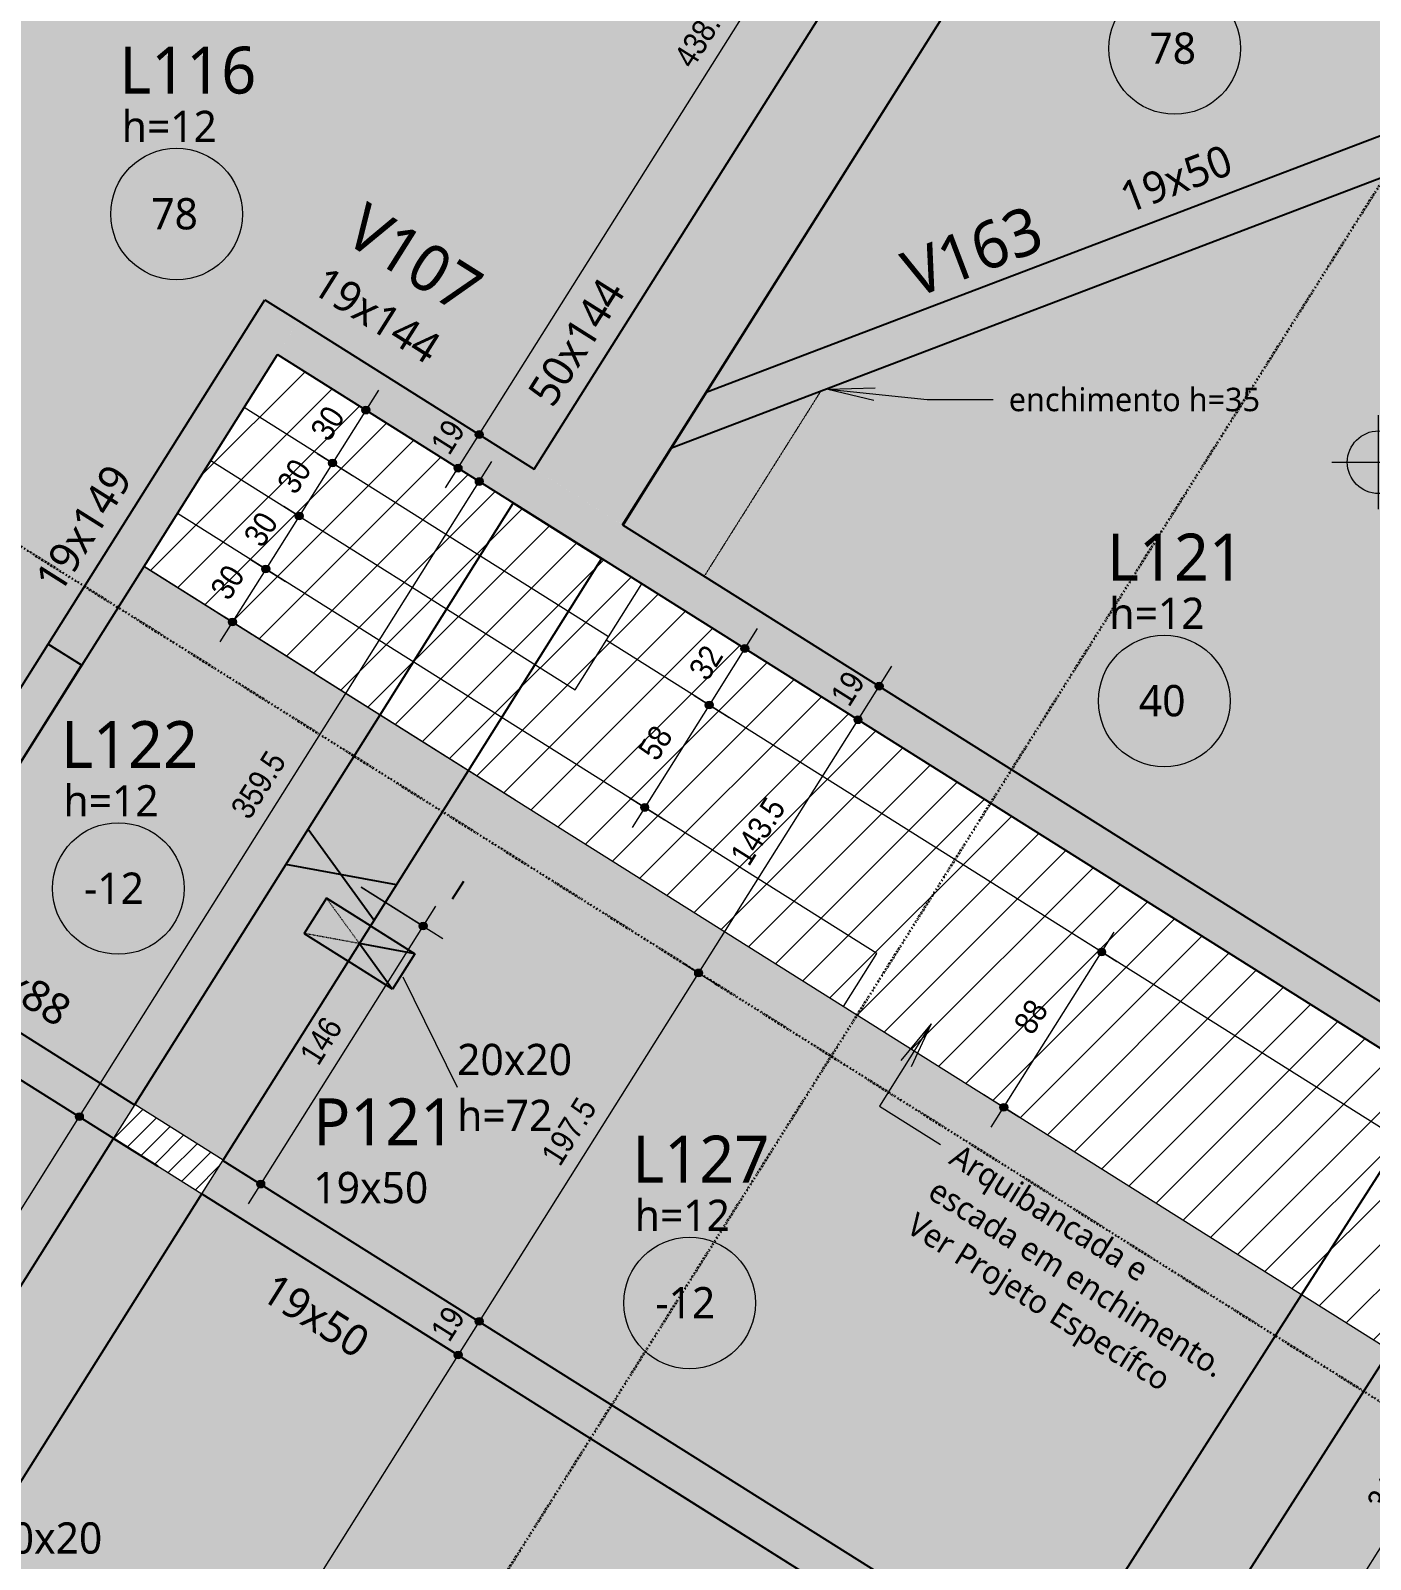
# Model space of a CAD drawing. Extents: x -2131 to 52870, y -3196 to 88043.
# Drawn here: x 42851 to 43493, y 1610 to 2342 of the extents above; entities that cross this region are included whole.
import ezdxf

# ---------------------------------------------------------------- set-up
doc = ezdxf.new("R2010")
doc.units = 0
for name, pattern in [('Dash dot', [1.5875, 0.635, -0.47625, 0, -0.47625]), ('Hidden 1_5', [0.22, 0.15, -0.07]), ('Traço', [0.635, 0.3175, -0.3175])]:
    doc.linetypes.add(name, pattern=pattern)
for name, color, linetype, lineweight in [('A-ANNO-DIMS', 7, 'Continuous', 9), ('A-ANNO-DIMS-75', 7, 'Continuous', 9), ('A-DETL-GENF', 7, 'Continuous', 18), ('A-DETL-THIN', 7, 'Continuous', 25), ('A-FLOR', 7, 'Continuous', 25), ('A-FLOR-IDEN', 7, 'Continuous', 9), ('A-GENM', 7, 'Continuous', 25), ('A-GENM-HDLN', 7, 'Traço', 18), ('A-GENM-IDEN', 7, 'Continuous', 9), ('G-ANNO-DIMS', 7, 'Continuous', 9), ('G-ANNO-TEXT', 7, 'Continuous', 9), ('S-BEAM', 7, 'Continuous', 25), ('S-BEAM-HDLN', 7, 'Traço', 25), ('S-BEAM-IDEN', 7, 'Continuous', 9), ('S-COLS-IDEN', 7, 'Continuous', 9), ('S-GRID', 7, 'Continuous', 9)]:
    doc.layers.add(name, color=color, linetype=linetype, lineweight=lineweight)
doc.layers.add('A-DETL', color=7, linetype='Continuous', lineweight=18, true_color=0x00a600)
doc.styles.add('Fira Sans_3', font='', dxfattribs={"width": 0.9, "height": 11.25})
doc.styles.add('Gadugi', font='gadugi.ttf', dxfattribs={"height": 15})
doc.styles.add('Gadugi_4', font='gadugi.ttf', dxfattribs={"height": 11.25})
doc.styles.add('Gadugi_6', font='gadugi.ttf', dxfattribs={"height": 22.5})
doc.styles.get('Fira Sans_3').set_extended_font_data('Fira Sans')
doc.dimstyles.new('PED_1_5mm_ESQ_3', dxfattribs={"dimscale": 30.48, "dimtxt": 15.344768, "dimasz": 0.492126, "dimexe": 0.369094, "dimexo": 0.369094, "dimgap": 0.073819, "dimtad": 1, "dimdec": 1, "dimrnd": 0.5, "dimdsep": 46, "dimtxsty": 'Fira Sans_3', "dimblk1": 'DOTSMALL', "dimblk2": 'DOTSMALL', "dimsah": 1, "dimcen": 0.09, "dimdle": 0.369094, "dimazin": 0, "dimtfac": 1, "dimtdec": 4, "dimtix": 1, "dimtmove": 0, "dimatfit": 3, "dimfxl": 1, "dimtvp": 1, "dimtolj": 1, "dimtzin": 0, "dimarcsym": 2})
doc.dimstyles.new('PED_1_5mm_ESQ_7', dxfattribs={"dimscale": 30.48, "dimtxt": 15.344768, "dimasz": 0.492126, "dimexe": 0.369094, "dimexo": 0.369094, "dimgap": 0.073819, "dimtad": 1, "dimdec": 1, "dimrnd": 0.5, "dimdsep": 46, "dimtxsty": 'Fira Sans_3', "dimblk1": 'DOTSMALL', "dimblk2": 'DOTSMALL', "dimsah": 1, "dimcen": 0.09, "dimdle": 0.369094, "dimazin": 0, "dimtfac": 1, "dimtdec": 4, "dimtix": 1, "dimtmove": 0, "dimatfit": 3, "dimfxl": 1, "dimtvp": 1, "dimtolj": 1, "dimtzin": 0, "dimarcsym": 2})
pattern_1 = [(45, (44240.043, 0), (-10.6066, 10.6066), [])]

# ---------------------------------------------------------------- blocks, each defined once
blk = doc.blocks.new('PED_FURO_RETANGULAR_R04_2020 - 20x20x72-3514816-PL C 001 - FORMA DO TÉRREO')
at = {"layer": 'A-GENM'}
for p, q in [((-10, 25), (0, 0)), ((-10, 0), (-10, 25)), ((-10, 25), (10, 25)), ((0, 0), (10, 25)), ((10, 25), (10, 0))]:
    blk.add_line(p, q, dxfattribs=at)
at = {"layer": 'A-GENM-HDLN'}
for p, q in [((-10, -25), (0, 0)), ((-10, -25), (-10, 0)), ((0, 0), (10, -25)), ((10, 0), (10, -25)), ((10, -25), (-10, -25))]:
    blk.add_line(p, q, dxfattribs=at)
blk = doc.blocks.new('PED_TAG_LAJE_R03 - TÍTULO_ESPESSURA_REBAIXO-2582888-PL C 001 - FORMA DO TÉRREO')
at = {"layer": 'A-FLOR-IDEN'}
blk.add_circle((-0.1083, -0.7611), 0.4205, dxfattribs=at)
blk = doc.blocks.new('Elevações de ponto - M_Cota de elevação - Alvo preenchido-10609-PL C 001 - FORMA DO TÉRREO')
at = {"layer": 'G-ANNO-DIMS'}
h = blk.add_hatch(color=256, dxfattribs=at)
edge = h.paths.add_edge_path(flags=0)
edge.add_line((0, 0), (-0.2, 0))
edge.add_arc((0, 0), 0.2, 90, 180, ccw=False)
edge.add_line((0, 0.2), (0, 0))
h = blk.add_hatch(color=256, dxfattribs=at)
edge = h.paths.add_edge_path(flags=0)
edge.add_line((0, 0), (0.2, 0))
edge.add_arc((0, 0), 0.2, 270, 360, ccw=False)
edge.add_line((0, -0.2), (0, 0))
for p, q in [((0, -0.3), (0, 0.3)), ((-0.3, 0), (1.4, 0))]:
    blk.add_line(p, q, dxfattribs=at)
blk.add_circle((0, 0), 0.2, dxfattribs=at)
blk = doc.blocks.new('DIMBLOCK282-PL C 001 - FORMA DO TÉRREO')
at = {"layer": 'A-ANNO-DIMS-75', "transparency": 16777216}
h = blk.add_hatch(color=256, dxfattribs=at)
edge = h.paths.add_edge_path(flags=0)
edge.add_arc((43042.03, 2681.48), 1.88, 0, 360)
h = blk.add_hatch(color=256, dxfattribs=at)
edge = h.paths.add_edge_path(flags=0)
edge.add_arc((42722.06, 2173.08), 1.87, 0, 360)
for p, q in [((42971.41, 2725.92), (43051.55, 2675.48)), ((43042.03, 2681.48), (42971.41, 2725.92)), ((43048.02, 2691), (42722.06, 2173.08)), ((42651.45, 2217.52), (42731.58, 2167.09)), ((42722.06, 2173.08), (42651.45, 2217.52))]:
    blk.add_line(p, q, dxfattribs=at)
for centre, radius in [((43042.03, 2681.48), 1.88), ((42722.06, 2173.08), 1.87)]:
    blk.add_circle(centre, radius, dxfattribs=at)
at = {"layer": 'A-ANNO-DIMS-75', "color": 0, "transparency": 16777216, "insert": (42857.73, 2422.12), "char_height": 11.25, "width": 41.5489, "attachment_point": 1, "rotation": 57.81471, "line_spacing_factor": 1.049215, "style": 'Fira Sans_3'}
blk.add_mtext('600.5', dxfattribs=at)
blk = doc.blocks.new('_DotSmall')
at = {"color": 0, "linetype": 'ByBlock', "const_width": 0.5}
blk.add_lwpolyline([(-0.0625, 0, 1), (0.0625, 0, 1)], format="xyb", close=True, dxfattribs=at)
blk = doc.blocks.new('DIMBLOCK285-PL C 001 - FORMA DO TÉRREO')
at = {"layer": 'A-ANNO-DIMS-75', "transparency": 16777216}
h = blk.add_hatch(color=256, dxfattribs=at)
edge = h.paths.add_edge_path(flags=0)
edge.add_arc((43065.68, 2148.67), 1.87, 0, 360)
h = blk.add_hatch(color=256, dxfattribs=at)
edge = h.paths.add_edge_path(flags=0)
edge.add_arc((43055.56, 2132.59), 1.87, 0, 360)
for p, q in [((43072.96, 2144.09), (43056.16, 2154.67)), ((43049.57, 2123.07), (43065.68, 2148.67)), ((43065.68, 2148.67), (43072.96, 2144.09)), ((43062.83, 2128.01), (43046.04, 2138.59)), ((43055.56, 2132.59), (43062.83, 2128.01))]:
    blk.add_line(p, q, dxfattribs=at)
for centre in [(43065.68, 2148.67), (43055.56, 2132.59)]:
    blk.add_circle(centre, 1.87, dxfattribs=at)
at = {"layer": 'A-ANNO-DIMS-75', "color": 0, "transparency": 16777216, "insert": (43041.81, 2144.22), "char_height": 11.25, "width": 16.7612, "attachment_point": 1, "rotation": 57.81471, "line_spacing_factor": 1.049215, "style": 'Fira Sans_3'}
blk.add_mtext('19', dxfattribs=at)
blk = doc.blocks.new('DIMBLOCK286-PL C 001 - FORMA DO TÉRREO')
at = {"layer": 'A-ANNO-DIMS-75', "transparency": 16777216}
h = blk.add_hatch(color=256, dxfattribs=at)
edge = h.paths.add_edge_path(flags=0)
edge.add_arc((43299.16, 2519.65), 1.88, 0, 360)
h = blk.add_hatch(color=256, dxfattribs=at)
edge = h.paths.add_edge_path(flags=0)
edge.add_arc((43065.68, 2148.67), 1.87, 0, 360)
for p, q in [((43316.19, 2508.93), (43289.64, 2525.64)), ((43065.68, 2148.67), (43299.16, 2519.65)), ((43299.16, 2519.65), (43316.19, 2508.93)), ((43072.96, 2144.09), (43056.16, 2154.67)), ((43065.68, 2148.67), (43072.96, 2144.09))]:
    blk.add_line(p, q, dxfattribs=at)
for centre, radius in [((43299.16, 2519.65), 1.88), ((43065.68, 2148.67), 1.87)]:
    blk.add_circle(centre, radius, dxfattribs=at)
at = {"layer": 'A-ANNO-DIMS-75', "color": 0, "transparency": 16777216, "insert": (43158.37, 2329.42), "char_height": 11.25, "width": 40.3685, "attachment_point": 1, "rotation": 57.81471, "line_spacing_factor": 1.049215, "style": 'Fira Sans_3'}
blk.add_mtext('438.5', dxfattribs=at)
blk = doc.blocks.new('DIMBLOCK334-PL C 001 - FORMA DO TÉRREO')
at = {"layer": 'A-ANNO-DIMS-75', "transparency": 16777216}
h = blk.add_hatch(color=256, dxfattribs=at)
edge = h.paths.add_edge_path(flags=0)
edge.add_arc((43605.05, 1786.56), 1.88, 0, 360)
h = blk.add_hatch(color=256, dxfattribs=at)
edge = h.paths.add_edge_path(flags=0)
edge.add_arc((43423.74, 1498.37), 1.88, 0, 360)
for p, q in [((43576.09, 1804.78), (43614.57, 1780.57)), ((43605.05, 1786.56), (43576.09, 1804.78)), ((43611.04, 1796.08), (43417.75, 1488.84)), ((43416.46, 1502.94), (43433.26, 1492.37)), ((43423.74, 1498.37), (43416.46, 1502.94))]:
    blk.add_line(p, q, dxfattribs=at)
for centre in [(43605.05, 1786.56), (43423.74, 1498.37)]:
    blk.add_circle(centre, 1.88, dxfattribs=at)
at = {"layer": 'A-ANNO-DIMS-75', "color": 0, "transparency": 16777216, "insert": (43490.3, 1637.64), "char_height": 11.25, "width": 40.6046, "attachment_point": 1, "rotation": 57.82439, "line_spacing_factor": 1.049215, "style": 'Fira Sans_3'}
blk.add_mtext('340.5', dxfattribs=at)
blk = doc.blocks.new('DIMBLOCK335-PL C 001 - FORMA DO TÉRREO')
at = {"layer": 'A-ANNO-DIMS-75', "transparency": 16777216}
h = blk.add_hatch(color=256, dxfattribs=at)
edge = h.paths.add_edge_path(flags=0)
edge.add_arc((43257.27, 2028.09), 1.87, 0, 360)
h = blk.add_hatch(color=256, dxfattribs=at)
edge = h.paths.add_edge_path(flags=0)
edge.add_arc((43247.15, 2012.01), 1.87, 0, 360)
for p, q in [((43263.26, 2037.61), (43247.15, 2012.01)), ((43249.99, 2032.67), (43266.79, 2022.1)), ((43257.27, 2028.09), (43249.99, 2032.67)), ((43239.87, 2016.59), (43256.67, 2006.02)), ((43247.15, 2012.01), (43239.87, 2016.59))]:
    blk.add_line(p, q, dxfattribs=at)
for centre in [(43257.27, 2028.09), (43247.15, 2012.01)]:
    blk.add_circle(centre, 1.87, dxfattribs=at)
at = {"layer": 'A-ANNO-DIMS-75', "color": 0, "transparency": 16777216, "insert": (43233.4, 2023.64), "char_height": 11.25, "width": 16.7612, "attachment_point": 1, "rotation": 57.81471, "line_spacing_factor": 1.049215, "style": 'Fira Sans_3'}
blk.add_mtext('19', dxfattribs=at)
blk = doc.blocks.new('DIMBLOCK336-PL C 001 - FORMA DO TÉRREO')
at = {"layer": 'A-ANNO-DIMS-75', "transparency": 16777216}
h = blk.add_hatch(color=256, dxfattribs=at)
edge = h.paths.add_edge_path(flags=0)
edge.add_arc((43247.15, 2012.01), 1.87, 0, 360)
h = blk.add_hatch(color=256, dxfattribs=at)
edge = h.paths.add_edge_path(flags=0)
edge.add_arc((43170.78, 1890.68), 1.87, 0, 360)
for p, q in [((43239.87, 2016.59), (43256.67, 2006.02)), ((43247.15, 2012.01), (43239.87, 2016.59)), ((43247.15, 2012.01), (43170.78, 1890.68)), ((43163.51, 1895.26), (43180.3, 1884.68)), ((43170.78, 1890.68), (43163.51, 1895.26))]:
    blk.add_line(p, q, dxfattribs=at)
for centre in [(43247.15, 2012.01), (43170.78, 1890.68)]:
    blk.add_circle(centre, 1.87, dxfattribs=at)
at = {"layer": 'A-ANNO-DIMS-75', "color": 0, "transparency": 16777216, "insert": (43185.34, 1947.27), "char_height": 11.25, "width": 38.48, "attachment_point": 1, "rotation": 57.81471, "line_spacing_factor": 1.049215, "style": 'Fira Sans_3'}
blk.add_mtext('143.5', dxfattribs=at)
blk = doc.blocks.new('DIMBLOCK337-PL C 001 - FORMA DO TÉRREO')
at = {"layer": 'A-ANNO-DIMS-75', "transparency": 16777216}
h = blk.add_hatch(color=256, dxfattribs=at)
edge = h.paths.add_edge_path(flags=0)
edge.add_arc((43170.78, 1890.68), 1.87, 0, 360)
h = blk.add_hatch(color=256, dxfattribs=at)
edge = h.paths.add_edge_path(flags=0)
edge.add_arc((43065.69, 1723.7), 1.87, 0, 360)
for p, q in [((43170.78, 1890.68), (43065.69, 1723.7)), ((43163.51, 1895.26), (43180.3, 1884.68)), ((43170.78, 1890.68), (43163.51, 1895.26)), ((42952.49, 1794.94), (43075.21, 1717.7)), ((43065.69, 1723.7), (42952.49, 1794.94))]:
    blk.add_line(p, q, dxfattribs=at)
for centre in [(43170.78, 1890.68), (43065.69, 1723.7)]:
    blk.add_circle(centre, 1.87, dxfattribs=at)
at = {"layer": 'A-ANNO-DIMS-75', "color": 0, "transparency": 16777216, "insert": (43094.82, 1803.45), "char_height": 11.25, "width": 37.5357, "attachment_point": 1, "rotation": 57.81471, "line_spacing_factor": 1.049215, "style": 'Fira Sans_3'}
blk.add_mtext('197.5', dxfattribs=at)
blk = doc.blocks.new('DIMBLOCK338-PL C 001 - FORMA DO TÉRREO')
at = {"layer": 'A-ANNO-DIMS-75', "transparency": 16777216}
h = blk.add_hatch(color=256, dxfattribs=at)
edge = h.paths.add_edge_path(flags=0)
edge.add_arc((43065.69, 1723.7), 1.87, 0, 360)
h = blk.add_hatch(color=256, dxfattribs=at)
edge = h.paths.add_edge_path(flags=0)
edge.add_arc((43055.57, 1707.62), 1.87, 0, 360)
for p, q in [((42952.49, 1794.94), (43075.21, 1717.7)), ((43065.69, 1723.7), (42952.49, 1794.94)), ((42942.37, 1778.86), (43065.09, 1701.62)), ((43055.57, 1707.62), (42942.37, 1778.86)), ((43065.69, 1723.7), (43055.57, 1707.62))]:
    blk.add_line(p, q, dxfattribs=at)
for centre in [(43065.69, 1723.7), (43055.57, 1707.62)]:
    blk.add_circle(centre, 1.87, dxfattribs=at)
at = {"layer": 'A-ANNO-DIMS-75', "color": 0, "transparency": 16777216, "insert": (43041.82, 1719.24), "char_height": 11.25, "width": 16.7612, "attachment_point": 1, "rotation": 57.81471, "line_spacing_factor": 1.049215, "style": 'Fira Sans_3'}
blk.add_mtext('19', dxfattribs=at)
blk = doc.blocks.new('DIMBLOCK339-PL C 001 - FORMA DO TÉRREO')
at = {"layer": 'A-ANNO-DIMS-75', "transparency": 16777216}
h = blk.add_hatch(color=256, dxfattribs=at)
edge = h.paths.add_edge_path(flags=0)
edge.add_arc((43055.57, 1707.62), 1.87, 0, 360)
h = blk.add_hatch(color=256, dxfattribs=at)
edge = h.paths.add_edge_path(flags=0)
edge.add_arc((42660.65, 1080.14), 1.87, 0, 360)
for p, q in [((42942.37, 1778.86), (43065.09, 1701.62)), ((43055.57, 1707.62), (42942.37, 1778.86)), ((43055.57, 1707.62), (42654.66, 1070.62)), ((42547.45, 1151.39), (42670.18, 1074.15)), ((42660.65, 1080.14), (42547.45, 1151.39))]:
    blk.add_line(p, q, dxfattribs=at)
for centre in [(43055.57, 1707.62), (42660.65, 1080.14)]:
    blk.add_circle(centre, 1.87, dxfattribs=at)
at = {"layer": 'A-ANNO-DIMS-75', "color": 0, "transparency": 16777216, "insert": (42834.69, 1390.14), "char_height": 11.25, "width": 37.5357, "attachment_point": 1, "rotation": 57.81471, "line_spacing_factor": 1.049215, "style": 'Fira Sans_3'}
blk.add_mtext('741.5', dxfattribs=at)
blk = doc.blocks.new('DIMBLOCK523-PL C 001 - FORMA DO TÉRREO')
at = {"layer": 'A-ANNO-DIMS-75', "transparency": 16777216}
h = blk.add_hatch(color=256, dxfattribs=at)
edge = h.paths.add_edge_path(flags=0)
edge.add_arc((42874.13, 1821.81), 1.88, 0, 360)
h = blk.add_hatch(color=256, dxfattribs=at)
edge = h.paths.add_edge_path(flags=0)
edge.add_arc((42758.65, 1638.33), 1.88, 0, 360)
for p, q in [((42881.01, 1817.48), (42864.61, 1827.8)), ((42758.65, 1638.33), (42874.13, 1821.81)), ((42874.13, 1821.81), (42881.01, 1817.48)), ((42765.53, 1634), (42749.13, 1644.32)), ((42758.65, 1638.33), (42765.53, 1634))]:
    blk.add_line(p, q, dxfattribs=at)
for centre in [(42874.13, 1821.81), (42758.65, 1638.33)]:
    blk.add_circle(centre, 1.88, dxfattribs=at)
at = {"layer": 'A-ANNO-DIMS-75', "color": 0, "transparency": 16777216, "insert": (42796.01, 1731.16), "char_height": 11.25, "width": 23.8434, "attachment_point": 1, "rotation": 57.81471, "line_spacing_factor": 1.049215, "style": 'Fira Sans_3'}
blk.add_mtext('217', dxfattribs=at)
blk = doc.blocks.new('DIMBLOCK524-PL C 001 - FORMA DO TÉRREO')
at = {"layer": 'A-ANNO-DIMS-75', "transparency": 16777216}
h = blk.add_hatch(color=256, dxfattribs=at)
edge = h.paths.add_edge_path(flags=0)
edge.add_arc((43065.71, 2126.2), 1.88, 0, 360)
h = blk.add_hatch(color=256, dxfattribs=at)
edge = h.paths.add_edge_path(flags=0)
edge.add_arc((42874.13, 1821.81), 1.88, 0, 360)
for p, q in [((42874.13, 1821.81), (43071.7, 2135.73)), ((43072.99, 2121.62), (43056.19, 2132.2)), ((43065.71, 2126.2), (43072.99, 2121.62)), ((42881.01, 1817.48), (42864.61, 1827.8)), ((42874.13, 1821.81), (42881.01, 1817.48))]:
    blk.add_line(p, q, dxfattribs=at)
for centre in [(43065.71, 2126.2), (42874.13, 1821.81)]:
    blk.add_circle(centre, 1.88, dxfattribs=at)
at = {"layer": 'A-ANNO-DIMS-75', "color": 0, "transparency": 16777216, "insert": (42946.03, 1969.52), "char_height": 11.25, "width": 39.6603, "attachment_point": 1, "rotation": 57.81471, "line_spacing_factor": 1.049215, "style": 'Fira Sans_3'}
blk.add_mtext('359.5', dxfattribs=at)
blk = doc.blocks.new('DIMBLOCK525-PL C 001 - FORMA DO TÉRREO')
at = {"layer": 'A-ANNO-DIMS-75', "transparency": 16777216}
h = blk.add_hatch(color=256, dxfattribs=at)
edge = h.paths.add_edge_path(flags=0)
edge.add_arc((43038.8, 1913.14), 1.87, 0, 360)
h = blk.add_hatch(color=256, dxfattribs=at)
edge = h.paths.add_edge_path(flags=0)
edge.add_arc((42961.01, 1789.49), 1.87, 0, 360)
for p, q in [((43009.1, 1931.83), (43048.33, 1907.15)), ((43038.8, 1913.14), (43009.1, 1931.83)), ((43044.79, 1922.66), (42955.02, 1779.96)), ((42953.73, 1794.06), (42970.53, 1783.5)), ((42961.01, 1789.49), (42953.73, 1794.06))]:
    blk.add_line(p, q, dxfattribs=at)
for centre in [(43038.8, 1913.14), (42961.01, 1789.49)]:
    blk.add_circle(centre, 1.87, dxfattribs=at)
at = {"layer": 'A-ANNO-DIMS-75', "color": 0, "transparency": 16777216, "insert": (42979.05, 1851.65), "char_height": 11.25, "width": 25.9681, "attachment_point": 1, "rotation": 57.82439, "line_spacing_factor": 1.049215, "style": 'Fira Sans_3'}
blk.add_mtext('146', dxfattribs=at)
blk = doc.blocks.new('DIMBLOCK643-PL C 001 - FORMA DO TÉRREO')
at = {"layer": 'A-ANNO-DIMS-75', "transparency": 16777216}
h = blk.add_hatch(color=256, dxfattribs=at)
edge = h.paths.add_edge_path(flags=0)
edge.add_arc((43011.36, 2160.41), 1.88, 0, 360)
h = blk.add_hatch(color=256, dxfattribs=at)
edge = h.paths.add_edge_path(flags=0)
edge.add_arc((42995.38, 2135.02), 1.88, 0, 360)
for p, q in [((43017.35, 2169.93), (42995.38, 2135.02)), ((43004.08, 2164.99), (43020.88, 2154.42)), ((43011.36, 2160.41), (43004.08, 2164.99)), ((42988.1, 2139.6), (43004.9, 2129.03)), ((42995.38, 2135.02), (42988.1, 2139.6))]:
    blk.add_line(p, q, dxfattribs=at)
for centre in [(43011.36, 2160.41), (42995.38, 2135.02)]:
    blk.add_circle(centre, 1.88, dxfattribs=at)
at = {"layer": 'A-ANNO-DIMS-75', "color": 0, "transparency": 16777216, "insert": (42984.19, 2150.72), "char_height": 11.25, "width": 18.4137, "attachment_point": 1, "rotation": 57.81471, "line_spacing_factor": 1.049215, "style": 'Fira Sans_3'}
blk.add_mtext('30', dxfattribs=at)
blk = doc.blocks.new('DIMBLOCK644-PL C 001 - FORMA DO TÉRREO')
at = {"layer": 'A-ANNO-DIMS-75', "transparency": 16777216}
h = blk.add_hatch(color=256, dxfattribs=at)
edge = h.paths.add_edge_path(flags=0)
edge.add_arc((42995.38, 2135.02), 1.88, 0, 360)
h = blk.add_hatch(color=256, dxfattribs=at)
edge = h.paths.add_edge_path(flags=0)
edge.add_arc((42979.4, 2109.63), 1.87, 0, 360)
for p, q in [((42988.1, 2139.6), (43004.9, 2129.03)), ((42995.38, 2135.02), (42988.1, 2139.6)), ((42995.38, 2135.02), (42979.4, 2109.63)), ((42972.12, 2114.21), (42988.92, 2103.64)), ((42979.4, 2109.63), (42972.12, 2114.21))]:
    blk.add_line(p, q, dxfattribs=at)
for centre, radius in [((42995.38, 2135.02), 1.88), ((42979.4, 2109.63), 1.87)]:
    blk.add_circle(centre, radius, dxfattribs=at)
at = {"layer": 'A-ANNO-DIMS-75', "color": 0, "transparency": 16777216, "insert": (42968.21, 2125.33), "char_height": 11.25, "width": 18.4137, "attachment_point": 1, "rotation": 57.81471, "line_spacing_factor": 1.049215, "style": 'Fira Sans_3'}
blk.add_mtext('30', dxfattribs=at)
blk = doc.blocks.new('DIMBLOCK645-PL C 001 - FORMA DO TÉRREO')
at = {"layer": 'A-ANNO-DIMS-75', "transparency": 16777216}
h = blk.add_hatch(color=256, dxfattribs=at)
edge = h.paths.add_edge_path(flags=0)
edge.add_arc((42979.4, 2109.63), 1.87, 0, 360)
h = blk.add_hatch(color=256, dxfattribs=at)
edge = h.paths.add_edge_path(flags=0)
edge.add_arc((42963.42, 2084.24), 1.88, 0, 360)
for p, q in [((42972.12, 2114.21), (42988.92, 2103.64)), ((42979.4, 2109.63), (42972.12, 2114.21)), ((42979.4, 2109.63), (42963.42, 2084.24)), ((42956.14, 2088.82), (42972.94, 2078.25)), ((42963.42, 2084.24), (42956.14, 2088.82))]:
    blk.add_line(p, q, dxfattribs=at)
for centre, radius in [((42979.4, 2109.63), 1.87), ((42963.42, 2084.24), 1.88)]:
    blk.add_circle(centre, radius, dxfattribs=at)
at = {"layer": 'A-ANNO-DIMS-75', "color": 0, "transparency": 16777216, "insert": (42952.23, 2099.94), "char_height": 11.25, "width": 18.4137, "attachment_point": 1, "rotation": 57.81471, "line_spacing_factor": 1.049215, "style": 'Fira Sans_3'}
blk.add_mtext('30', dxfattribs=at)
blk = doc.blocks.new('DIMBLOCK646-PL C 001 - FORMA DO TÉRREO')
at = {"layer": 'A-ANNO-DIMS-75', "transparency": 16777216}
h = blk.add_hatch(color=256, dxfattribs=at)
edge = h.paths.add_edge_path(flags=0)
edge.add_arc((42963.42, 2084.24), 1.88, 0, 360)
h = blk.add_hatch(color=256, dxfattribs=at)
edge = h.paths.add_edge_path(flags=0)
edge.add_arc((42947.44, 2058.85), 1.88, 0, 360)
for p, q in [((42956.14, 2088.82), (42972.94, 2078.25)), ((42963.42, 2084.24), (42956.14, 2088.82)), ((42963.42, 2084.24), (42941.45, 2049.33)), ((42940.16, 2063.43), (42956.96, 2052.86)), ((42947.44, 2058.85), (42940.16, 2063.43))]:
    blk.add_line(p, q, dxfattribs=at)
for centre in [(42963.42, 2084.24), (42947.44, 2058.85)]:
    blk.add_circle(centre, 1.88, dxfattribs=at)
at = {"layer": 'A-ANNO-DIMS-75', "color": 0, "transparency": 16777216, "insert": (42936.26, 2074.55), "char_height": 11.25, "width": 18.4137, "attachment_point": 1, "rotation": 57.81471, "line_spacing_factor": 1.049215, "style": 'Fira Sans_3'}
blk.add_mtext('30', dxfattribs=at)
blk = doc.blocks.new('DIMBLOCK647-PL C 001 - FORMA DO TÉRREO')
at = {"layer": 'A-ANNO-DIMS-75', "transparency": 16777216}
h = blk.add_hatch(color=256, dxfattribs=at)
edge = h.paths.add_edge_path(flags=0)
edge.add_arc((43192.92, 2046.14), 1.87, 0, 360)
h = blk.add_hatch(color=256, dxfattribs=at)
edge = h.paths.add_edge_path(flags=0)
edge.add_arc((43175.87, 2019.06), 1.87, 0, 360)
for p, q in [((43198.91, 2055.67), (43175.87, 2019.06)), ((43185.64, 2050.72), (43202.44, 2040.15)), ((43192.92, 2046.14), (43185.64, 2050.72)), ((43168.59, 2023.64), (43185.39, 2013.07)), ((43175.87, 2019.06), (43168.59, 2023.64))]:
    blk.add_line(p, q, dxfattribs=at)
for centre in [(43192.92, 2046.14), (43175.87, 2019.06)]:
    blk.add_circle(centre, 1.87, dxfattribs=at)
at = {"layer": 'A-ANNO-DIMS-75', "color": 0, "transparency": 16777216, "insert": (43165.48, 2036.02), "char_height": 11.25, "width": 17.2334, "attachment_point": 1, "rotation": 57.81471, "line_spacing_factor": 1.049215, "style": 'Fira Sans_3'}
blk.add_mtext('32', dxfattribs=at)
blk = doc.blocks.new('DIMBLOCK648-PL C 001 - FORMA DO TÉRREO')
at = {"layer": 'A-ANNO-DIMS-75', "transparency": 16777216}
h = blk.add_hatch(color=256, dxfattribs=at)
edge = h.paths.add_edge_path(flags=0)
edge.add_arc((43175.87, 2019.06), 1.87, 0, 360)
h = blk.add_hatch(color=256, dxfattribs=at)
edge = h.paths.add_edge_path(flags=0)
edge.add_arc((43144.98, 1969.97), 1.87, 0, 360)
for p, q in [((43168.59, 2023.64), (43185.39, 2013.07)), ((43175.87, 2019.06), (43168.59, 2023.64)), ((43175.87, 2019.06), (43138.98, 1960.45)), ((43137.7, 1974.55), (43154.5, 1963.98)), ((43144.98, 1969.97), (43137.7, 1974.55))]:
    blk.add_line(p, q, dxfattribs=at)
for centre in [(43175.87, 2019.06), (43144.98, 1969.97)]:
    blk.add_circle(centre, 1.87, dxfattribs=at)
at = {"layer": 'A-ANNO-DIMS-75', "color": 0, "transparency": 16777216, "insert": (43141.3, 1997.6), "char_height": 11.25, "width": 18.1776, "attachment_point": 1, "rotation": 57.81471, "line_spacing_factor": 1.049215, "style": 'Fira Sans_3'}
blk.add_mtext('58', dxfattribs=at)
blk = doc.blocks.new('DIMBLOCK649-PL C 001 - FORMA DO TÉRREO')
at = {"layer": 'A-ANNO-DIMS-75', "transparency": 16777216}
h = blk.add_hatch(color=256, dxfattribs=at)
edge = h.paths.add_edge_path(flags=0)
edge.add_arc((43363.89, 1900.73), 1.88, 0, 360)
h = blk.add_hatch(color=256, dxfattribs=at)
edge = h.paths.add_edge_path(flags=0)
edge.add_arc((43317.01, 1826.25), 1.87, 0, 360)
for p, q in [((43311.02, 1816.73), (43369.88, 1910.25)), ((43371.17, 1896.15), (43354.37, 1906.72)), ((43363.89, 1900.73), (43371.17, 1896.15)), ((43324.29, 1821.67), (43307.49, 1832.24)), ((43317.01, 1826.25), (43324.29, 1821.67))]:
    blk.add_line(p, q, dxfattribs=at)
for centre, radius in [((43363.89, 1900.73), 1.88), ((43317.01, 1826.25), 1.87)]:
    blk.add_circle(centre, radius, dxfattribs=at)
at = {"layer": 'A-ANNO-DIMS-75', "color": 0, "transparency": 16777216, "insert": (43321.17, 1866.33), "char_height": 11.25, "width": 18.8859, "attachment_point": 1, "rotation": 57.81468, "line_spacing_factor": 1.049215, "style": 'Fira Sans_3'}
blk.add_mtext('88', dxfattribs=at)

msp = doc.modelspace()

# ---------------------------------------------------------------- hatches: boundary and pattern name
at = {"layer": 'A-DETL-GENF', "true_color": 0x48b948}
h = msp.add_hatch(dxfattribs=at)
h.set_pattern_fill('FP_6', color=95, style=0, pattern_type=2)
h.set_pattern_definition(pattern_1)
h.paths.add_polyline_path([(43655.446, 1613.25), (43783.82, 1817.221), (43764.529, 1867.878), (43746.773, 1861.117), (43673.041, 1743.965), (43566.663, 1810.917), (43566.57, 1810.771), (43537.6, 1829.209), (43124.423, 2089.252), (43124.335, 2089.113), (43082.018, 2115.746), (43082.106, 2115.885), (42969.053, 2187.038), (42905.097, 2085.502), (43570.942, 1666.435)], flags=0)
h = msp.add_hatch(dxfattribs=at)
h.set_pattern_fill('FP_6', color=95, style=0, pattern_type=2)
h.set_pattern_definition(pattern_1)
h.paths.add_polyline_path([(43566.57, 1810.771), (43566.663, 1810.917), (43545.643, 1824.147), (43566.342, 1810.917)], flags=0)
h.paths.add_polyline_path([(43124.335, 2089.113), (43124.423, 2089.252), (43082.106, 2115.885), (43082.018, 2115.746), (43124.113, 2089.252)], flags=0)
at = {"layer": 'A-DETL-GENF', "true_color": 0x808080}
h = msp.add_hatch(dxfattribs=at)
h.set_pattern_fill('FP_5', color=8, style=0, pattern_type=2)
h.set_pattern_definition([(45, (44240.043, 0), (-5.3033, 5.3033), [])])
h.paths.add_polyline_path([(42932.844, 1784.857), (42942.92, 1800.965), (42900.648, 1827.57), (42890.544, 1811.48), (42932.799, 1784.885)], flags=0)
at = {"layer": 'A-FLOR', "true_color": 0xfcd5b4}
for points in [[(42771.363, 1908.803), (42859.112, 2048.227), (42875.193, 2038.106), (42875.193, 2038.196), (42859.189, 2048.268), (42963.039, 2213.273), (43092.089, 2132.052), (43325.706, 2502.943), (42961.89, 2731.912), (42536.841, 2056.541), (42664.436, 1976.263), (42664.85, 1976.91), (42764.736, 1913.041)], [(43174.673, 2169.094), (43571.886, 2320.362), (43558.089, 2356.592), (43368.023, 2476.304), (43185.988, 2187.072)]]:
    msp.add_hatch(color=254, dxfattribs=at).paths.add_polyline_path(points, flags=0)
at = {"layer": 'A-FLOR', "true_color": 0xcfa6ff}
msp.add_hatch(color=191, dxfattribs=at).paths.add_polyline_path([(43534.583, 1853.557), (43669.358, 2064.404), (43578.648, 2302.606), (43157.745, 2142.316), (43134.609, 2105.291), (43524.346, 1860)], flags=0)
at = {"layer": 'A-FLOR', "true_color": 0xd9d9d9}
for points in [[(42900.599, 1827.492), (43018.187, 2014.325), (42905.08, 2085.474), (42787.443, 1898.683), (42900.475, 1827.57)], [(43340.878, 1550.496), (43459.719, 1736.436), (43060.504, 1987.692), (42942.965, 1800.838), (43340.872, 1550.499)], [(42476.185, 1153.151), (42890.478, 1811.412), (42777.322, 1882.602), (42363.006, 1224.441), (42474.17, 1154.42)], [(42537.928, 1157.384), (43093.464, 1157.384), (43330.677, 1534.419), (42932.799, 1784.786), (42538.765, 1158.713)]]:
    msp.add_hatch(color=254, dxfattribs=at).paths.add_polyline_path(points, flags=0)
h = msp.add_hatch(color=254, dxfattribs=at)
h.paths.add_polyline_path([(43948.755, 1168.056), (43948.722, 1836.431), (43938.36, 1836.431), (43935.188, 1835.245), (43934.599, 1836.57), (43933.929, 1836.571), (43933.929, 1838.401), (43933.018, 1840.875), (43927.386, 1855.49), (43914.974, 1855.49), (43786.857, 1809.245), (43783.82, 1817.221), (43655.446, 1613.25), (43502.037, 1709.802), (43383.2, 1523.869), (43948.722, 1168.077)], flags=0)
h.paths.add_polyline_path([(43914.974, 1855.49), (43915.515, 1855.49), (43925.936, 1859.252), (43925.87, 1859.423)], flags=0)
at = {"layer": 'S-BEAM', "true_color": 0xfcd5b4}
for points in [[(43134.406, 2105.419), (43368.023, 2476.31), (43325.701, 2502.934), (43092.089, 2132.052), (43124.335, 2111.757)], [(43157.615, 2142.267), (43578.648, 2302.606), (43571.886, 2320.362), (43174.463, 2169.014), (43157.646, 2142.316)], [(42875.269, 2038.148), (42979.114, 2203.155), (42963.039, 2213.273), (42859.189, 2048.268), (42875.264, 2038.151)], [(43656.961, 1754.086), (43667.081, 1770.166), (42979.114, 2203.144), (42968.999, 2187.072), (43655.446, 1755.039)]]:
    msp.add_hatch(color=254, dxfattribs=at).paths.add_polyline_path(points, flags=0)
at = {"layer": 'S-BEAM', "true_color": 0xff80ff}
h = msp.add_hatch(color=211, dxfattribs=at)
h.paths.add_polyline_path([(42438.186, 1343.757), (42578.542, 1566.765), (42562.462, 1576.885), (42422.106, 1353.877), (42437.971, 1343.893)], flags=0)
h.paths.add_polyline_path([(42589.195, 1583.691), (42724.191, 1798.257), (42708.144, 1808.357), (42573.115, 1593.812), (42589.076, 1583.767)], flags=0)
h.paths.add_polyline_path([(42734.877, 1815.163), (42777.322, 1882.602), (42777.331, 1882.615), (42875.127, 2038.148), (42859.112, 2048.227), (42771.363, 1908.803), (42771.498, 1908.716), (42761.233, 1892.709), (42718.797, 1825.283), (42734.851, 1815.18)], flags=0)
at = {"layer": 'S-BEAM', "true_color": 0xd9d9d9}
for points in [[(42942.965, 1800.937), (43060.504, 1987.692), (43018.187, 2014.325), (42900.648, 1827.57), (42942.92, 1800.965)], [(42911.64, 1798.098), (42911.64, 1798.202), (42890.527, 1811.49), (42900.599, 1827.492), (42787.429, 1898.663), (42777.324, 1882.602), (42910.018, 1799.119)], [(42508.688, 1110.924), (42932.799, 1784.885), (42911.687, 1798.173), (42911.64, 1798.098), (42890.478, 1811.412), (42466.371, 1137.557), (42481.177, 1128.239), (42481.178, 1141.884), (42500.178, 1141.881), (42500.178, 1116.28), (42504.731, 1113.415)], [(43330.758, 1534.415), (43340.872, 1550.499), (42942.92, 1800.867), (42932.844, 1784.758), (43330.736, 1534.428)], [(43383.2, 1523.869), (43502.037, 1709.802), (43459.719, 1736.436), (43340.886, 1550.496), (43383.199, 1523.87)]]:
    msp.add_hatch(color=254, dxfattribs=at).paths.add_polyline_path(points, flags=0)

# ---------------------------------------------------------------- linework, layer by layer
at = {"layer": 'A-DETL', "color": 7}
for p, q in [((42968.999, 2187.072), (42905.08, 2085.513)), ((43673.041, 1743.965), (42968.999, 2187.072)), ((43143.622, 2077.169), (42968.999, 2187.072)), ((43127.642, 2051.779), (42953.019, 2161.682)), ((42937.039, 2136.292), (43111.662, 2026.389)), ((43256.187, 1899.981), (42921.059, 2110.902)), ((42905.08, 2085.513), (43655.446, 1613.25)), ((43082.759, 1973.685), (42905.08, 2085.513)), ((43111.662, 2026.389), (43143.622, 2077.169)), ((43655.772, 1717.024), (43126.577, 2050.086)), ((43240.208, 1874.591), (43256.187, 1899.981)), ((42900.648, 1827.57), (42890.527, 1811.49)), ((42942.965, 1800.937), (42900.648, 1827.57)), ((42890.527, 1811.49), (42932.844, 1784.857)), ((42932.844, 1784.857), (42942.965, 1800.937))]:
    msp.add_line(p, q, dxfattribs=at)
at = {"layer": 'A-DETL', "color": 7, "linetype": 'Hidden 1_5'}
msp.add_line((43229.375, 2169.594), (43173.499, 2080.814), dxfattribs=at)
at = {"layer": 'A-DETL-THIN'}
for p, q in [((43147.346, 2125.674), (43195.818, 2202.69)), ((42983.743, 1959.598), (43015.406, 1916.038)), ((43026.059, 1932.965), (42973.09, 1942.671)), ((43052.958, 1926.225), (43058.285, 1934.688))]:
    msp.add_line(p, q, dxfattribs=at)
at = {"layer": 'A-FLOR'}
for p, q in [((43174.673, 2169.094), (43365.796, 2472.765)), ((43157.745, 2142.316), (43578.648, 2302.606)), ((42819.557, 1949.698), (42969.053, 2187.038)), ((43134.609, 2105.291), (43157.745, 2142.316)), ((43082.106, 2115.885), (43082.018, 2115.746)), ((43124.335, 2089.113), (43124.423, 2089.252)), ((42875.264, 2038.151), (42873.818, 2035.854)), ((43156.64, 1643.954), (43330.736, 1534.382))]:
    msp.add_line(p, q, dxfattribs=at)
at = {"layer": 'A-GENM-IDEN'}
msp.add_line((43029.012, 1888.761), (43055.113, 1836.01), dxfattribs=at)
at = {"layer": 'G-ANNO-TEXT'}
for p, q in [((43232.669, 2170.383), (43255.353, 2171.03)), ((43232.669, 2170.383), (43254.748, 2165.136)), ((43232.669, 2170.383), (43280.358, 2165.483)), ((43280.358, 2165.483), (43311.898, 2165.483)), ((43282.142, 1866.271), (43257.409, 1826.845)), ((43282.142, 1866.271), (43267.676, 1848.785)), ((43282.142, 1866.271), (43272.694, 1845.636)), ((43257.409, 1826.845), (43286.738, 1808.445))]:
    msp.add_line(p, q, dxfattribs=at)
at = {"layer": 'S-BEAM'}
for p, q in [((43092.089, 2132.052), (43325.706, 2502.941)), ((43134.406, 2105.419), (43368.022, 2476.309)), ((43174.463, 2169.014), (43571.886, 2320.362)), ((43157.745, 2142.316), (43578.648, 2302.606)), ((42859.189, 2048.268), (42963.039, 2213.273)), ((42963.039, 2213.273), (42979.119, 2203.152)), ((42979.119, 2203.152), (43092.089, 2132.052)), ((42968.999, 2187.072), (43656.961, 1754.086)), ((43157.615, 2142.267), (43157.745, 2142.316)), ((43018.187, 2014.325), (43082.018, 2115.746)), ((43124.335, 2089.113), (43082.018, 2115.746)), ((43134.406, 2105.419), (43667.081, 1770.166)), ((43060.504, 1987.692), (43124.335, 2089.113)), ((42771.363, 1908.803), (42859.112, 2048.227)), ((42875.193, 2038.106), (42859.112, 2048.227)), ((42859.189, 2048.268), (42875.269, 2038.148)), ((42787.444, 1898.684), (42875.193, 2038.106)), ((42900.648, 1827.57), (43018.187, 2014.325)), ((42942.965, 1800.937), (43060.504, 1987.692)), ((42787.442, 1898.684), (42900.599, 1827.492)), ((42777.324, 1882.602), (42911.64, 1798.098)), ((43459.719, 1736.436), (43524.346, 1837.55)), ((42466.371, 1137.557), (42890.478, 1811.412)), ((42890.478, 1811.412), (42911.64, 1798.098)), ((42942.92, 1800.867), (43340.878, 1550.495)), ((42508.688, 1110.924), (42932.844, 1784.857)), ((42932.799, 1784.786), (43330.758, 1534.415)), ((43335.951, 1542.788), (43459.719, 1736.436)), ((43383.198, 1523.866), (43502.037, 1709.802))]:
    msp.add_line(p, q, dxfattribs=at)
at = {"layer": 'S-BEAM-HDLN', "linetype": 'Continuous'}
for p, q in [((42992.47, 1926.53), (42981.817, 1909.603)), ((43013.628, 1913.213), (42992.47, 1926.53)), ((42981.817, 1909.603), (43002.975, 1896.287))]:
    msp.add_line(p, q, dxfattribs=at)
at = {"layer": 'S-GRID', "color": 114, "linetype": 'Dash dot', "lineweight": 35, "true_color": 0x00b050}
msp.add_line((44090.678, 1311.717), (40963.998, 3279.572), dxfattribs=at)
at = {"layer": 'S-GRID', "color": 32, "linetype": 'Dash dot', "lineweight": 35, "true_color": 0xe46c0a}
msp.add_line((43811.517, 2767.939), (42064.485, -7.881), dxfattribs=at)

# ---------------------------------------------------------------- block references
at = {"layer": 'A-FLOR-IDEN', "xscale": 74.99999999999996, "yscale": 74.99999999999996, "zscale": 74.99999999999996}
for p in [(43406.998, 2390.764), (42928.793, 2311.403), (43401.984, 2078.082), (42900.878, 1988.215), (43174.595, 1789.578)]:
    msp.add_blockref('PED_TAG_LAJE_R03 - TÍTULO_ESPESSURA_REBAIXO-2582888-PL C 001 - FORMA DO TÉRREO', p, dxfattribs=at)
at = {"layer": 'A-GENM', "linetype": 'Traço', "lineweight": 18, "rotation": 237.8147115409625}
msp.add_blockref('PED_FURO_RETANGULAR_R04_2020 - 20x20x72-3514816-PL C 001 - FORMA DO TÉRREO', (43008.302, 1904.75), dxfattribs=at)
at = {"layer": 'G-ANNO-DIMS', "xscale": 74.99999999999996, "yscale": 74.99999999999996, "zscale": 74.99999999999996}
msp.add_blockref('Elevações de ponto - M_Cota de elevação - Alvo preenchido-10609-PL C 001 - FORMA DO TÉRREO', (43496.597, 2135.42), dxfattribs=at)

# ---------------------------------------------------------------- texts
at = {"layer": 'A-FLOR-IDEN', "attachment_point": 1}
for s, insert, char_height, width, style in [('78', (43386.765, 2341.335), 15, 27.65822, 'Gadugi'), ('L116', (42893.226, 2334.553), 22.5, 81.17086, 'Gadugi_6'), ('h=12', (42894.398, 2303.84), 15, 59.5253, 'Gadugi'), ('78', (42908.56, 2261.975), 15, 27.65822, 'Gadugi'), ('L121', (43366.417, 2101.231), 22.5, 81.17086, 'Gadugi_6'), ('h=12', (43367.589, 2070.518), 15, 59.5253, 'Gadugi'), ('40', (43381.75, 2028.653), 15, 27.65822, 'Gadugi'), ('L122', (42865.311, 2011.365), 22.5, 81.17086, 'Gadugi_6'), ('h=12', (42866.483, 1980.651), 15, 59.5253, 'Gadugi'), ('-12', (42876.407, 1938.786), 15, 37.87973, 'Gadugi'), ('L127', (43139.028, 1812.728), 22.5, 81.17086, 'Gadugi_6'), ('h=12', (43140.199, 1782.014), 15, 59.5253, 'Gadugi'), ('-12', (43150.124, 1740.149), 15, 37.87973, 'Gadugi')]:
    msp.add_mtext(s, dxfattribs=dict(at, insert=insert, char_height=char_height, width=width, style=style))
at = {"layer": 'A-GENM-IDEN', "char_height": 15, "attachment_point": 1, "style": 'Gadugi'}
for s, insert, width in [('20x20', (43055.113, 1856.701), 67.34175), ('h=72', (43055.113, 1829.914), 59.5253), ('20x20', (42830.053, 1627.389), 67.34175)]:
    msp.add_mtext(s, dxfattribs=dict(at, insert=insert, width=width))
at = {"layer": 'G-ANNO-TEXT', "insert": (43319.398, 2171.108), "char_height": 11.25, "width": 151.51894, "attachment_point": 1, "style": 'Gadugi_4'}
msp.add_mtext('enchimento h=35', dxfattribs=at)
at = {"layer": 'G-ANNO-TEXT', "char_height": 11.25, "attachment_point": 1, "rotation": 327.898219, "style": 'Gadugi_4'}
for s, insert, width in [('Arquibancada e', (43296.081, 1809.225), 133.48097), ('escada em enchimento.', (43285.799, 1792.835), 202.02525), ('Ver Projeto Específco', (43275.517, 1776.446), 181.58222)]:
    msp.add_mtext(s, dxfattribs=dict(at, insert=insert, width=width))
at = {"layer": 'S-BEAM-IDEN', "attachment_point": 1}
for s, insert, char_height, width, rotation, style in [('19x50', (43371.138, 2268.53), 15, 67.34175, 20.848047, 'Gadugi'), ('V107', (43011.867, 2260.709), 22.5, 87.18352, 327.814712, 'Gadugi_6'), ('V163', (43266.289, 2234.917), 22.5, 87.18352, 20.848047, 'Gadugi_6'), ('19x144', (42992.515, 2229.961), 15, 81.17086, 327.814712, 'Gadugi'), ('50x144', (43088.164, 2168.986), 15, 81.17086, 57.793937, 'Gadugi'), ('19x149', (42852.124, 2079.701), 15, 81.17086, 57.814712, 'Gadugi'), ('19x88', (42825.124, 1906.376), 15, 67.34175, 327.824392, 'Gadugi'), ('19x50', (42968.093, 1747.543), 15, 67.34175, 327.824392, 'Gadugi')]:
    msp.add_mtext(s, dxfattribs=dict(at, insert=insert, char_height=char_height, width=width, rotation=rotation, style=style))
at = {"layer": 'S-COLS-IDEN', "attachment_point": 1}
for s, insert, char_height, width, style in [('P121', (42986.21, 1830.575), 22.5, 84.77845, 'Gadugi_6'), ('19x50', (42986.21, 1795.34), 15, 67.34175, 'Gadugi')]:
    msp.add_mtext(s, dxfattribs=dict(at, insert=insert, char_height=char_height, width=width, style=style))

# ---------------------------------------------------------------- dimensions: what is measured, and where the dimension line sits
at = {"layer": 'A-ANNO-DIMS'}
for base, p1, p2, angle, dimstyle, override, picture, middle in [((42722.06, 2173.083), (42961.89, 2731.913), (42641.928, 2223.516), 57.814714, 'PED_1_5mm_ESQ_3', {"dimpost": '<>', "dimfxl": 600.701881}, 'DIMBLOCK282-PL C 001 - FORMA DO TÉRREO', (42875.297, 2431.526)), ((43299.161, 2519.651), (43063.434, 2150.087), (43325.71, 2502.941), 57.814712, 'PED_1_5mm_ESQ_3', {"dimpost": '<>', "dimfxl": 439.653463}, 'DIMBLOCK286-PL C 001 - FORMA DO TÉRREO', (43175.672, 2338.409)), ((42995.38, 2135.021), (43013.604, 2158.999), (42997.624, 2133.609), 57.814712, 'PED_1_5mm_ESQ_7', {"dimpost": '<>', "dimfxl": 30}, 'DIMBLOCK643-PL C 001 - FORMA DO TÉRREO', (42996.622, 2151.963)), ((43065.678, 2148.674), (43053.313, 2134.006), (43063.434, 2150.087), 57.814712, 'PED_1_5mm_ESQ_3', {"dimpost": '<>', "dimfxl": 19}, 'DIMBLOCK285-PL C 001 - FORMA DO TÉRREO', (43053.801, 2144.925)), ((42979.4, 2109.631), (42997.624, 2133.609), (42981.644, 2108.219), 57.814712, 'PED_1_5mm_ESQ_7', {"dimpost": '<>', "dimfxl": 30}, 'DIMBLOCK644-PL C 001 - FORMA DO TÉRREO', (42980.642, 2126.573)), ((43065.71, 2126.205), (42890.527, 1811.49), (43063.465, 2127.617), 57.814712, 'PED_1_5mm_ESQ_7', {"dimpost": '<>', "dimfxl": 360.338472}, 'DIMBLOCK524-PL C 001 - FORMA DO TÉRREO', (42963.103, 1978.297)), ((42963.42, 2084.242), (42981.644, 2108.219), (42965.664, 2082.829), 57.814712, 'PED_1_5mm_ESQ_7', {"dimpost": '<>', "dimfxl": 30}, 'DIMBLOCK645-PL C 001 - FORMA DO TÉRREO', (42964.662, 2101.183)), ((42947.44, 2058.852), (42965.664, 2082.829), (42949.684, 2057.439), 57.814712, 'PED_1_5mm_ESQ_7', {"dimpost": '<>', "dimfxl": 29.999913}, 'DIMBLOCK646-PL C 001 - FORMA DO TÉRREO', (42948.682, 2075.794)), ((43175.87, 2019.062), (43195.159, 2044.732), (43178.114, 2017.65), 57.814712, 'PED_1_5mm_ESQ_7', {"dimpost": '<>', "dimfxl": 32}, 'DIMBLOCK647-PL C 001 - FORMA DO TÉRREO', (43177.645, 2036.85)), ((43247.148, 2012.012), (43259.513, 2026.679), (43249.392, 2010.599), 57.814712, 'PED_1_5mm_ESQ_3', {"dimpost": '<>', "dimfxl": 19}, 'DIMBLOCK335-PL C 001 - FORMA DO TÉRREO', (43245.392, 2024.342)), ((43144.976, 1969.975), (43178.114, 2017.65), (43147.22, 1968.562), 57.814712, 'PED_1_5mm_ESQ_7', {"dimpost": '<>', "dimfxl": 58}, 'DIMBLOCK648-PL C 001 - FORMA DO TÉRREO', (43153.675, 1998.765)), ((43170.783, 1890.676), (43249.392, 2010.599), (43173.027, 1889.264), 57.814712, 'PED_1_5mm_ESQ_3', {"dimpost": '<>', "dimfxl": 143.366307}, 'DIMBLOCK336-PL C 001 - FORMA DO TÉRREO', (43202.218, 1955.591)), ((42961.009, 1789.486), (42999.574, 1937.818), (42963.253, 1788.074), 57.824392, 'PED_1_5mm_ESQ_7', {"dimpost": '<>', "dimfxl": 154.085915}, 'DIMBLOCK525-PL C 001 - FORMA DO TÉRREO', (42993.157, 1855.558)), ((43363.889, 1900.728), (43314.77, 1827.663), (43361.645, 1902.14), 57.81468, 'PED_1_5mm_ESQ_7', {"dimpost": '<>', "dimfxl": 88.000151}, 'DIMBLOCK649-PL C 001 - FORMA DO TÉRREO', (43333.704, 1867.736)), ((43065.69, 1723.697), (43173.027, 1889.264), (42942.965, 1800.937), 57.814712, 'PED_1_5mm_ESQ_3', {"dimpost": '<>', "dimfxl": 246.435294}, 'DIMBLOCK337-PL C 001 - FORMA DO TÉRREO', (43111.42, 1811.477)), ((42874.131, 1821.81), (42775.047, 1628.006), (42890.527, 1811.49), 57.814712, 'PED_1_5mm_ESQ_7', {"dimpost": '<>', "dimfxl": 216.80008}, 'DIMBLOCK523-PL C 001 - FORMA DO TÉRREO', (42809.657, 1734.306)), ((43423.737, 1498.365), (43566.57, 1810.771), (43425.982, 1496.953), 57.824392, 'PED_1_5mm_ESQ_3', {"dimpost": '<>', "dimfxl": 343.870057}, 'DIMBLOCK334-PL C 001 - FORMA DO TÉRREO', (43507.646, 1646.709)), ((43055.57, 1707.617), (42942.965, 1800.937), (42932.844, 1784.857), 57.814712, 'PED_1_5mm_ESQ_3', {"dimpost": '<>', "dimfxl": 19}, 'DIMBLOCK338-PL C 001 - FORMA DO TÉRREO', (43053.813, 1719.947)), ((42660.654, 1080.144), (42932.844, 1784.857), (42537.928, 1157.384), 57.814712, 'PED_1_5mm_ESQ_3', {"dimpost": '<>', "dimfxl": 741.404384}, 'DIMBLOCK339-PL C 001 - FORMA DO TÉRREO', (42851.364, 1398.127))]:
    dim = msp.add_linear_dim(base=base, p1=p1, p2=p2, angle=angle, dimstyle=dimstyle, override=override, dxfattribs=at)
    dim.commit()
    dim.dimension.update_dxf_attribs({"geometry": picture, "text_midpoint": middle})

doc.saveas('drawing.dxf')
